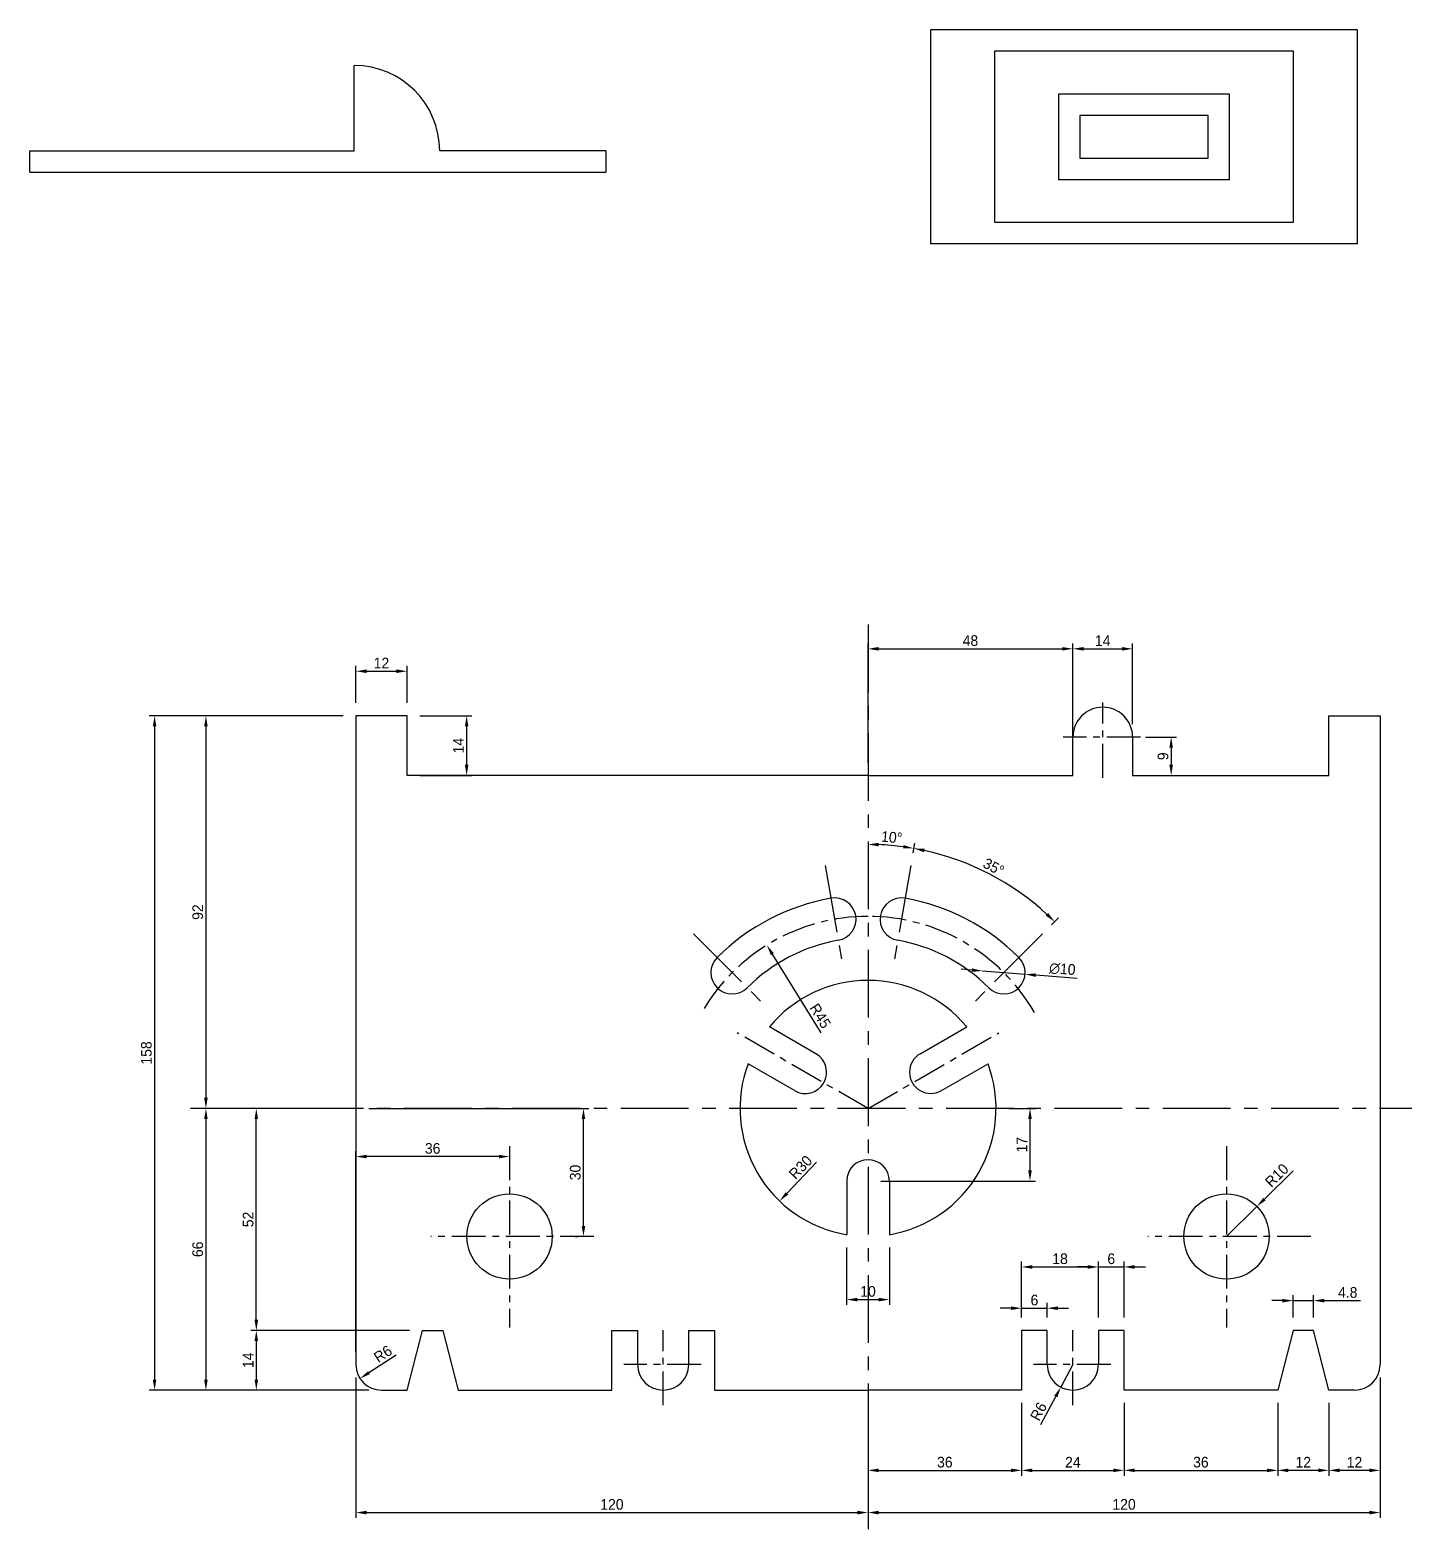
# Model space of a CAD drawing. Header units: millimetres. Extents: x 106 to 2619, y 244 to 1783.
# Drawn here: x 621.8 to 943.7, y 612.2 to 963.3 of the extents above; entities that cross this region are included whole.
import ezdxf

# ---------------------------------------------------------------- set-up
doc = ezdxf.new("R2010")
doc.units = ezdxf.units.MM
doc.header["$LTSCALE"] = 0.5
doc.linetypes.add('CENTER', pattern=[50.8, 31.75, -6.35, 6.35, -6.35])
doc.styles.get("Standard").update_dxf_attribs({"font": ''})
doc.styles.get('Standard').set_extended_font_data('Gulim')
doc.dimstyles.new('ISO-25', dxfattribs={"dimtxt": 2.5, "dimasz": 2.5, "dimexe": 1.25, "dimexo": 3, "dimtad": 1, "dimdsep": 46, "dimtxsty": 'Standard', "dimcen": 2.5, "dimclrd": 1, "dimclre": 1, "dimclrt": 5, "dimadec": 0, "dimazin": 0, "dimtfac": 1, "dimtmove": 0, "dimatfit": 3, "dimfxl": 1, "dimtfillclr": 1, "dimarcsym": 0})

# ---------------------------------------------------------------- blocks, each defined once
blk = doc.blocks.new('*D57')
at = {"color": 1, "lineweight": -2, "transparency": 16777216}
for p, q in [((698.13, 805.69), (698.13, 814.37)), ((700.63, 813.12), (707.63, 813.12)), ((710.13, 805.69), (710.13, 814.37))]:
    blk.add_line(p, q, dxfattribs=at)
at = {"color": 1, "transparency": 16777216}
for points in [[(700.63, 813.54), (700.63, 812.7), (698.13, 813.12)], [(707.63, 813.54), (707.63, 812.7), (710.13, 813.12)]]:
    blk.add_solid(points, dxfattribs=at)
at = {"layer": 'Defpoints', "color": 0, "transparency": 16777216}
for p in [(710.13, 813.12), (698.13, 802.69), (710.13, 802.69)]:
    blk.add_point(p, dxfattribs=at)
at = {"color": 5, "transparency": 16777216, "insert": (704.13, 815.03), "char_height": 2.5, "attachment_point": 5}
blk.add_mtext('12', dxfattribs=at)
blk = doc.blocks.new('*D58')
at = {"color": 1, "lineweight": -2, "transparency": 16777216}
for p, q in [((713.13, 802.69), (725.33, 802.69)), ((724.08, 800.19), (724.08, 791.19)), ((713.13, 788.69), (725.33, 788.69))]:
    blk.add_line(p, q, dxfattribs=at)
at = {"color": 1, "transparency": 16777216}
for points in [[(723.67, 800.19), (724.5, 800.19), (724.08, 802.69)], [(723.67, 791.19), (724.5, 791.19), (724.08, 788.69)]]:
    blk.add_solid(points, dxfattribs=at)
at = {"layer": 'Defpoints', "color": 0, "transparency": 16777216}
for p in [(710.13, 802.69), (710.13, 788.69), (724.08, 788.69)]:
    blk.add_point(p, dxfattribs=at)
at = {"color": 5, "transparency": 16777216, "insert": (722.17, 795.69), "char_height": 2.5, "attachment_point": 5, "rotation": 90}
blk.add_mtext('14', dxfattribs=at)
blk = doc.blocks.new('*D59')
at = {"color": 1, "lineweight": -2, "transparency": 16777216}
for p, q in [((818.13, 791.69), (818.13, 819.62)), ((820.63, 818.37), (863.63, 818.37)), ((866.13, 791.69), (866.13, 819.62))]:
    blk.add_line(p, q, dxfattribs=at)
at = {"color": 1, "transparency": 16777216}
for points in [[(820.63, 818.79), (820.63, 817.95), (818.13, 818.37)], [(863.63, 818.79), (863.63, 817.95), (866.13, 818.37)]]:
    blk.add_solid(points, dxfattribs=at)
at = {"layer": 'Defpoints', "color": 0, "transparency": 16777216}
for p in [(866.13, 818.37), (818.13, 788.69), (866.13, 788.69)]:
    blk.add_point(p, dxfattribs=at)
at = {"color": 5, "transparency": 16777216, "insert": (842.13, 820.28), "char_height": 2.5, "attachment_point": 5}
blk.add_mtext('48', dxfattribs=at)
blk = doc.blocks.new('*D60')
at = {"color": 1, "lineweight": -2, "transparency": 16777216}
for p, q in [((866.13, 800.69), (866.13, 819.62)), ((868.63, 818.37), (877.63, 818.37)), ((880.13, 800.69), (880.13, 819.62))]:
    blk.add_line(p, q, dxfattribs=at)
at = {"color": 1, "transparency": 16777216}
for points in [[(868.63, 818.79), (868.63, 817.95), (866.13, 818.37)], [(877.63, 818.79), (877.63, 817.95), (880.13, 818.37)]]:
    blk.add_solid(points, dxfattribs=at)
at = {"layer": 'Defpoints', "color": 0, "transparency": 16777216}
for p in [(880.13, 818.37), (866.13, 797.69), (880.13, 797.69)]:
    blk.add_point(p, dxfattribs=at)
at = {"color": 5, "transparency": 16777216, "insert": (873.13, 820.28), "char_height": 2.5, "attachment_point": 5}
blk.add_mtext('14', dxfattribs=at)
blk = doc.blocks.new('*D61')
at = {"color": 1, "lineweight": -2, "transparency": 16777216}
for p, q in [((883.13, 797.69), (890.42, 797.69)), ((889.17, 795.19), (889.17, 791.19)), ((883.13, 788.69), (890.42, 788.69))]:
    blk.add_line(p, q, dxfattribs=at)
at = {"color": 1, "transparency": 16777216}
for points in [[(888.75, 795.19), (889.58, 795.19), (889.17, 797.69)], [(888.75, 791.19), (889.58, 791.19), (889.17, 788.69)]]:
    blk.add_solid(points, dxfattribs=at)
at = {"layer": 'Defpoints', "color": 0, "transparency": 16777216}
for p in [(880.13, 797.69), (880.13, 788.69), (889.17, 788.69)]:
    blk.add_point(p, dxfattribs=at)
at = {"color": 5, "transparency": 16777216, "insert": (887.26, 793.19), "char_height": 2.5, "attachment_point": 5, "rotation": 90}
blk.add_mtext('9', dxfattribs=at)
blk = doc.blocks.new('*D62')
at = {"color": 1, "lineweight": -2, "transparency": 16777216}
for p, q in [((695.13, 802.69), (661.74, 802.69)), ((662.99, 800.19), (662.99, 713.19)), ((695.13, 710.69), (661.74, 710.69))]:
    blk.add_line(p, q, dxfattribs=at)
at = {"color": 1, "transparency": 16777216}
for points in [[(662.57, 800.19), (663.41, 800.19), (662.99, 802.69)], [(662.57, 713.19), (663.41, 713.19), (662.99, 710.69)]]:
    blk.add_solid(points, dxfattribs=at)
at = {"layer": 'Defpoints', "color": 0, "transparency": 16777216}
for p in [(698.13, 802.69), (662.99, 710.69), (698.13, 710.69)]:
    blk.add_point(p, dxfattribs=at)
at = {"color": 5, "transparency": 16777216, "insert": (661.08, 756.69), "char_height": 2.5, "attachment_point": 5, "rotation": 90}
blk.add_mtext('92', dxfattribs=at)
blk = doc.blocks.new('*D63')
at = {"color": 1, "lineweight": -2, "transparency": 16777216}
for p, q in [((695.13, 710.69), (661.74, 710.69)), ((662.99, 708.19), (662.99, 647.19)), ((701.13, 644.69), (661.74, 644.69))]:
    blk.add_line(p, q, dxfattribs=at)
at = {"color": 1, "transparency": 16777216}
for points in [[(662.57, 708.19), (663.41, 708.19), (662.99, 710.69)], [(662.57, 647.19), (663.41, 647.19), (662.99, 644.69)]]:
    blk.add_solid(points, dxfattribs=at)
at = {"layer": 'Defpoints', "color": 0, "transparency": 16777216}
for p in [(698.13, 710.69), (662.99, 644.69), (704.13, 644.69)]:
    blk.add_point(p, dxfattribs=at)
at = {"color": 5, "transparency": 16777216, "insert": (661.08, 677.69), "char_height": 2.5, "attachment_point": 5, "rotation": 90}
blk.add_mtext('66', dxfattribs=at)
blk = doc.blocks.new('*D64')
at = {"color": 1, "lineweight": -2, "transparency": 16777216}
for p, q in [((695.13, 710.69), (673.55, 710.69)), ((674.8, 661.19), (674.8, 708.19)), ((710.73, 658.69), (673.55, 658.69))]:
    blk.add_line(p, q, dxfattribs=at)
at = {"color": 1, "transparency": 16777216}
for points in [[(674.38, 708.19), (675.21, 708.19), (674.8, 710.69)], [(674.38, 661.19), (675.21, 661.19), (674.8, 658.69)]]:
    blk.add_solid(points, dxfattribs=at)
at = {"layer": 'Defpoints', "color": 0, "transparency": 16777216}
for p in [(674.8, 710.69), (698.13, 710.69), (713.73, 658.69)]:
    blk.add_point(p, dxfattribs=at)
at = {"color": 5, "transparency": 16777216, "insert": (672.89, 684.69), "char_height": 2.5, "attachment_point": 5, "rotation": 90}
blk.add_mtext('52', dxfattribs=at)
blk = doc.blocks.new('*D65')
at = {"color": 1, "lineweight": -2, "transparency": 16777216}
for p, q in [((710.73, 658.69), (673.55, 658.69)), ((674.8, 656.19), (674.8, 647.19)), ((701.13, 644.69), (673.55, 644.69))]:
    blk.add_line(p, q, dxfattribs=at)
at = {"color": 1, "transparency": 16777216}
for points in [[(674.38, 656.19), (675.21, 656.19), (674.8, 658.69)], [(674.38, 647.19), (675.21, 647.19), (674.8, 644.69)]]:
    blk.add_solid(points, dxfattribs=at)
at = {"layer": 'Defpoints', "color": 0, "transparency": 16777216}
for p in [(713.73, 658.69), (674.8, 644.69), (704.13, 644.69)]:
    blk.add_point(p, dxfattribs=at)
at = {"color": 5, "transparency": 16777216, "insert": (672.89, 651.69), "char_height": 2.5, "attachment_point": 5, "rotation": 90}
blk.add_mtext('14', dxfattribs=at)
blk = doc.blocks.new('*D66')
at = {"color": 1, "lineweight": -2, "transparency": 16777216}
for p, q in [((695.13, 802.69), (649.71, 802.69)), ((650.96, 800.19), (650.96, 647.19)), ((701.13, 644.69), (649.71, 644.69))]:
    blk.add_line(p, q, dxfattribs=at)
at = {"color": 1, "transparency": 16777216}
for points in [[(650.55, 800.19), (651.38, 800.19), (650.96, 802.69)], [(650.55, 647.19), (651.38, 647.19), (650.96, 644.69)]]:
    blk.add_solid(points, dxfattribs=at)
at = {"layer": 'Defpoints', "color": 0, "transparency": 16777216}
for p in [(698.13, 802.69), (650.96, 644.69), (704.13, 644.69)]:
    blk.add_point(p, dxfattribs=at)
at = {"color": 5, "transparency": 16777216, "insert": (649.05, 723.69), "char_height": 2.5, "attachment_point": 5, "rotation": 90}
blk.add_mtext('158', dxfattribs=at)
blk = doc.blocks.new('*D67')
at = {"lineweight": -2, "transparency": 16777216}
for p, q in [((698.13, 653.69), (698.13, 700.67)), ((734.13, 698.82), (734.13, 698.17))]:
    blk.add_line(p, q, dxfattribs=at)
at = {"color": 1, "lineweight": -2, "transparency": 16777216}
blk.add_line((731.63, 699.42), (700.63, 699.42), dxfattribs=at)
at = {"color": 1, "transparency": 16777216}
for points in [[(700.63, 699.83), (700.63, 699), (698.13, 699.42)], [(731.63, 699.83), (731.63, 699), (734.13, 699.42)]]:
    blk.add_solid(points, dxfattribs=at)
at = {"layer": 'Defpoints', "color": 0, "transparency": 16777216}
for p in [(698.13, 699.42), (734.13, 701.82), (698.13, 650.69)]:
    blk.add_point(p, dxfattribs=at)
at = {"color": 5, "transparency": 16777216, "insert": (716.13, 701.32), "char_height": 2.5, "attachment_point": 5}
blk.add_mtext('36', dxfattribs=at)
blk = doc.blocks.new('*D68')
at = {"color": 1, "lineweight": -2, "transparency": 16777216}
for p, q in [((701.13, 710.69), (752.71, 710.69)), ((751.46, 683.19), (751.46, 708.19)), ((749.44, 680.69), (750.21, 680.69))]:
    blk.add_line(p, q, dxfattribs=at)
at = {"color": 1, "transparency": 16777216}
for points in [[(751.04, 708.19), (751.87, 708.19), (751.46, 710.69)], [(751.04, 683.19), (751.87, 683.19), (751.46, 680.69)]]:
    blk.add_solid(points, dxfattribs=at)
at = {"layer": 'Defpoints', "color": 0, "transparency": 16777216}
for p in [(698.13, 710.69), (751.46, 710.69), (752.44, 680.69)]:
    blk.add_point(p, dxfattribs=at)
at = {"color": 5, "transparency": 16777216, "insert": (749.55, 695.69), "char_height": 2.5, "attachment_point": 5, "rotation": 90}
blk.add_mtext('30', dxfattribs=at)
blk = doc.blocks.new('*D69')
at = {"color": 1, "lineweight": -2, "transparency": 16777216}
for p, q in [((851.13, 710.69), (857.34, 710.69)), ((856.09, 696.19), (856.09, 708.19)), ((821.13, 693.69), (857.34, 693.69))]:
    blk.add_line(p, q, dxfattribs=at)
at = {"color": 1, "transparency": 16777216}
for points in [[(855.67, 708.19), (856.51, 708.19), (856.09, 710.69)], [(855.67, 696.19), (856.51, 696.19), (856.09, 693.69)]]:
    blk.add_solid(points, dxfattribs=at)
at = {"layer": 'Defpoints', "color": 0, "transparency": 16777216}
for p in [(848.13, 710.69), (856.09, 710.69), (818.13, 693.69)]:
    blk.add_point(p, dxfattribs=at)
at = {"color": 5, "transparency": 16777216, "insert": (854.18, 702.19), "char_height": 2.5, "attachment_point": 5, "rotation": 90}
blk.add_mtext('17', dxfattribs=at)
blk = doc.blocks.new('*D70')
at = {"color": 1, "lineweight": -2, "transparency": 16777216}
for p, q in [((915.23, 665.67), (912.73, 665.67)), ((917.73, 661.69), (917.73, 666.92)), ((917.73, 665.67), (922.53, 665.67)), ((922.53, 661.69), (922.53, 666.92)), ((925.03, 665.67), (933.54, 665.67))]:
    blk.add_line(p, q, dxfattribs=at)
at = {"color": 1, "transparency": 16777216}
for points in [[(915.23, 666.08), (915.23, 665.25), (917.73, 665.67)], [(925.03, 666.08), (925.03, 665.25), (922.53, 665.67)]]:
    blk.add_solid(points, dxfattribs=at)
at = {"layer": 'Defpoints', "color": 0, "transparency": 16777216}
for p in [(922.53, 665.67), (917.73, 658.69), (922.53, 658.69)]:
    blk.add_point(p, dxfattribs=at)
at = {"color": 5, "transparency": 16777216, "insert": (930.54, 667.57), "char_height": 2.5, "attachment_point": 5}
blk.add_mtext('4.8', dxfattribs=at)
blk = doc.blocks.new('*D71')
at = {"color": 1, "lineweight": -2, "transparency": 16777216}
for p, q in [((938.13, 647.69), (938.13, 624.66)), ((926.13, 641.69), (926.13, 624.66)), ((935.63, 625.91), (928.63, 625.91))]:
    blk.add_line(p, q, dxfattribs=at)
at = {"color": 1, "transparency": 16777216}
for points in [[(928.63, 626.33), (928.63, 625.49), (926.13, 625.91)], [(935.63, 626.33), (935.63, 625.49), (938.13, 625.91)]]:
    blk.add_solid(points, dxfattribs=at)
at = {"layer": 'Defpoints', "color": 0, "transparency": 16777216}
for p in [(938.13, 650.69), (926.13, 644.69), (926.13, 625.91)]:
    blk.add_point(p, dxfattribs=at)
at = {"color": 5, "transparency": 16777216, "insert": (932.13, 627.82), "char_height": 2.5, "attachment_point": 5}
blk.add_mtext('12', dxfattribs=at)
blk = doc.blocks.new('*D72')
at = {"color": 1, "lineweight": -2, "transparency": 16777216}
for p, q in [((914.13, 641.69), (914.13, 624.66)), ((926.13, 641.69), (926.13, 624.66)), ((923.63, 625.91), (916.63, 625.91))]:
    blk.add_line(p, q, dxfattribs=at)
at = {"color": 1, "transparency": 16777216}
for points in [[(916.63, 626.33), (916.63, 625.49), (914.13, 625.91)], [(923.63, 626.33), (923.63, 625.49), (926.13, 625.91)]]:
    blk.add_solid(points, dxfattribs=at)
at = {"layer": 'Defpoints', "color": 0, "transparency": 16777216}
for p in [(914.13, 644.69), (926.13, 644.69), (914.13, 625.91)]:
    blk.add_point(p, dxfattribs=at)
at = {"color": 5, "transparency": 16777216, "insert": (920.13, 627.82), "char_height": 2.5, "attachment_point": 5}
blk.add_mtext('12', dxfattribs=at)
blk = doc.blocks.new('*D73')
at = {"color": 1, "lineweight": -2, "transparency": 16777216}
for p, q in [((878.13, 641.69), (878.13, 624.66)), ((914.13, 641.69), (914.13, 624.66)), ((880.63, 625.91), (911.63, 625.91))]:
    blk.add_line(p, q, dxfattribs=at)
at = {"color": 1, "transparency": 16777216}
for points in [[(880.63, 626.33), (880.63, 625.49), (878.13, 625.91)], [(911.63, 626.33), (911.63, 625.49), (914.13, 625.91)]]:
    blk.add_solid(points, dxfattribs=at)
at = {"layer": 'Defpoints', "color": 0, "transparency": 16777216}
for p in [(878.13, 644.69), (914.13, 644.69), (914.13, 625.91)]:
    blk.add_point(p, dxfattribs=at)
at = {"color": 5, "transparency": 16777216, "insert": (896.13, 627.82), "char_height": 2.5, "attachment_point": 5}
blk.add_mtext('36', dxfattribs=at)
blk = doc.blocks.new('*D74')
at = {"color": 1, "lineweight": -2, "transparency": 16777216}
for p, q in [((854.13, 641.69), (854.13, 624.66)), ((878.13, 641.69), (878.13, 624.66)), ((856.63, 625.91), (875.63, 625.91))]:
    blk.add_line(p, q, dxfattribs=at)
at = {"color": 1, "transparency": 16777216}
for points in [[(856.63, 626.33), (856.63, 625.49), (854.13, 625.91)], [(875.63, 626.33), (875.63, 625.49), (878.13, 625.91)]]:
    blk.add_solid(points, dxfattribs=at)
at = {"layer": 'Defpoints', "color": 0, "transparency": 16777216}
for p in [(854.13, 644.69), (878.13, 644.69), (878.13, 625.91)]:
    blk.add_point(p, dxfattribs=at)
at = {"color": 5, "transparency": 16777216, "insert": (866.13, 627.82), "char_height": 2.5, "attachment_point": 5}
blk.add_mtext('24', dxfattribs=at)
blk = doc.blocks.new('*D75')
at = {"color": 1, "lineweight": -2, "transparency": 16777216}
for p, q in [((818.13, 641.69), (818.13, 624.66)), ((854.13, 641.69), (854.13, 624.66)), ((820.63, 625.91), (851.63, 625.91))]:
    blk.add_line(p, q, dxfattribs=at)
at = {"color": 1, "transparency": 16777216}
for points in [[(820.63, 626.33), (820.63, 625.49), (818.13, 625.91)], [(851.63, 626.33), (851.63, 625.49), (854.13, 625.91)]]:
    blk.add_solid(points, dxfattribs=at)
at = {"layer": 'Defpoints', "color": 0, "transparency": 16777216}
for p in [(818.13, 644.69), (854.13, 644.69), (854.13, 625.91)]:
    blk.add_point(p, dxfattribs=at)
at = {"color": 5, "transparency": 16777216, "insert": (836.13, 627.82), "char_height": 2.5, "attachment_point": 5}
blk.add_mtext('36', dxfattribs=at)
blk = doc.blocks.new('*D76')
at = {"color": 1, "lineweight": -2, "transparency": 16777216}
for p, q in [((851.63, 663.9), (849.13, 663.9)), ((854.13, 661.69), (854.13, 665.15)), ((854.13, 663.9), (860.13, 663.9)), ((860.13, 661.69), (860.13, 665.15)), ((862.63, 663.9), (865.13, 663.9))]:
    blk.add_line(p, q, dxfattribs=at)
at = {"color": 1, "transparency": 16777216}
for points in [[(851.63, 664.31), (851.63, 663.48), (854.13, 663.9)], [(862.63, 664.31), (862.63, 663.48), (860.13, 663.9)]]:
    blk.add_solid(points, dxfattribs=at)
at = {"layer": 'Defpoints', "color": 0, "transparency": 16777216}
for p in [(860.13, 663.9), (854.13, 658.69), (860.13, 658.69)]:
    blk.add_point(p, dxfattribs=at)
at = {"color": 5, "transparency": 16777216, "insert": (857.13, 665.8), "char_height": 2.5, "attachment_point": 5}
blk.add_mtext('6', dxfattribs=at)
blk = doc.blocks.new('*D77')
at = {"color": 1, "lineweight": -2, "transparency": 16777216}
for p, q in [((872.13, 661.69), (872.13, 674.81)), ((878.13, 661.69), (878.13, 674.81)), ((869.63, 673.56), (867.13, 673.56)), ((872.13, 673.56), (878.13, 673.56)), ((880.63, 673.56), (883.13, 673.56))]:
    blk.add_line(p, q, dxfattribs=at)
at = {"color": 1, "transparency": 16777216}
for points in [[(869.63, 673.98), (869.63, 673.14), (872.13, 673.56)], [(880.63, 673.98), (880.63, 673.14), (878.13, 673.56)]]:
    blk.add_solid(points, dxfattribs=at)
at = {"layer": 'Defpoints', "color": 0, "transparency": 16777216}
for p in [(878.13, 673.56), (872.13, 658.69), (878.13, 658.69)]:
    blk.add_point(p, dxfattribs=at)
at = {"color": 5, "transparency": 16777216, "insert": (875.13, 675.47), "char_height": 2.5, "attachment_point": 5}
blk.add_mtext('6', dxfattribs=at)
blk = doc.blocks.new('*D78')
at = {"color": 1, "lineweight": -2, "transparency": 16777216}
for p, q in [((854.13, 661.69), (854.13, 674.81)), ((872.13, 661.69), (872.13, 674.81)), ((856.63, 673.56), (869.63, 673.56))]:
    blk.add_line(p, q, dxfattribs=at)
at = {"color": 1, "transparency": 16777216}
for points in [[(856.63, 673.98), (856.63, 673.14), (854.13, 673.56)], [(869.63, 673.98), (869.63, 673.14), (872.13, 673.56)]]:
    blk.add_solid(points, dxfattribs=at)
at = {"layer": 'Defpoints', "color": 0, "transparency": 16777216}
for p in [(872.13, 673.56), (854.13, 658.69), (872.13, 658.69)]:
    blk.add_point(p, dxfattribs=at)
at = {"color": 5, "transparency": 16777216, "insert": (863.13, 675.47), "char_height": 2.5, "attachment_point": 5}
blk.add_mtext('18', dxfattribs=at)
blk = doc.blocks.new('*D79')
at = {"color": 1, "lineweight": -2, "transparency": 16777216}
for p, q in [((938.13, 647.69), (938.13, 614.77)), ((818.13, 641.69), (818.13, 614.77)), ((820.63, 616.02), (935.63, 616.02))]:
    blk.add_line(p, q, dxfattribs=at)
at = {"color": 1, "transparency": 16777216}
for points in [[(820.63, 616.44), (820.63, 615.6), (818.13, 616.02)], [(935.63, 616.44), (935.63, 615.6), (938.13, 616.02)]]:
    blk.add_solid(points, dxfattribs=at)
at = {"layer": 'Defpoints', "color": 0, "transparency": 16777216}
for p in [(938.13, 650.69), (818.13, 644.69), (938.13, 616.02)]:
    blk.add_point(p, dxfattribs=at)
at = {"color": 5, "transparency": 16777216, "insert": (878.13, 617.93), "char_height": 2.5, "attachment_point": 5}
blk.add_mtext('120', dxfattribs=at)
blk = doc.blocks.new('*D80')
at = {"color": 1, "lineweight": -2, "transparency": 16777216}
for p, q in [((698.13, 647.69), (698.13, 614.77)), ((818.13, 641.69), (818.13, 614.77)), ((700.63, 616.02), (815.63, 616.02))]:
    blk.add_line(p, q, dxfattribs=at)
at = {"color": 1, "transparency": 16777216}
for points in [[(700.63, 616.44), (700.63, 615.6), (698.13, 616.02)], [(815.63, 616.44), (815.63, 615.6), (818.13, 616.02)]]:
    blk.add_solid(points, dxfattribs=at)
at = {"layer": 'Defpoints', "color": 0, "transparency": 16777216}
for p in [(698.13, 650.69), (818.13, 644.69), (818.13, 616.02)]:
    blk.add_point(p, dxfattribs=at)
at = {"color": 5, "transparency": 16777216, "insert": (758.13, 617.93), "char_height": 2.5, "attachment_point": 5}
blk.add_mtext('120', dxfattribs=at)
blk = doc.blocks.new('*D81')
at = {"color": 1, "lineweight": -2, "transparency": 16777216}
blk.add_line((707.59, 652.93), (701.2, 648.79), dxfattribs=at)
at = {"color": 1, "transparency": 16777216}
blk.add_solid([(700.97, 649.14), (701.42, 648.44), (699.1, 647.43)], dxfattribs=at)
at = {"layer": 'Defpoints', "color": 0, "transparency": 16777216}
for p in [(704.13, 650.69), (699.1, 647.43)]:
    blk.add_point(p, dxfattribs=at)
at = {"color": 5, "transparency": 16777216, "insert": (704.47, 653.19), "char_height": 2.5, "attachment_point": 5, "rotation": 32.9708}
blk.add_mtext('R6', dxfattribs=at)
blk = doc.blocks.new('*D82')
at = {"color": 1, "lineweight": -2, "transparency": 16777216}
blk.add_line((806.1, 698.09), (799.14, 690.8), dxfattribs=at)
at = {"color": 1, "transparency": 16777216}
blk.add_solid([(798.84, 691.09), (799.44, 690.52), (797.42, 689)], dxfattribs=at)
at = {"layer": 'Defpoints', "color": 0, "transparency": 16777216}
for p in [(818.13, 710.69), (797.42, 689)]:
    blk.add_point(p, dxfattribs=at)
at = {"color": 5, "transparency": 16777216, "insert": (802.33, 696.91), "char_height": 2.5, "attachment_point": 5, "rotation": 46.3226}
blk.add_mtext('R30', dxfattribs=at)
blk = doc.blocks.new('*D83')
at = {"color": 1, "lineweight": -2, "transparency": 16777216}
blk.add_line((807.14, 728.42), (795.73, 746.81), dxfattribs=at)
at = {"color": 1, "transparency": 16777216}
blk.add_solid([(796.09, 747.03), (795.38, 746.59), (794.42, 748.94)], dxfattribs=at)
at = {"layer": 'Defpoints', "color": 0, "transparency": 16777216}
for p in [(794.42, 748.94), (818.13, 710.69)]:
    blk.add_point(p, dxfattribs=at)
at = {"color": 5, "transparency": 16777216, "insert": (806.94, 732.36), "char_height": 2.5, "attachment_point": 5, "rotation": 301.8062}
blk.add_mtext('R45', dxfattribs=at)
blk = doc.blocks.new('*D84')
at = {"color": 1, "lineweight": -2, "transparency": 16777216}
for p, q in [((917.72, 696.08), (911.03, 689.47)), ((902.13, 680.69), (909.25, 687.72))]:
    blk.add_line(p, q, dxfattribs=at)
at = {"color": 1, "transparency": 16777216}
blk.add_solid([(910.74, 689.77), (911.32, 689.18), (909.25, 687.72)], dxfattribs=at)
at = {"layer": 'Defpoints', "color": 0, "transparency": 16777216}
for p in [(909.25, 687.72), (902.13, 680.69)]:
    blk.add_point(p, dxfattribs=at)
at = {"color": 5, "transparency": 16777216, "insert": (913.92, 695.02), "char_height": 2.5, "attachment_point": 5, "rotation": 44.6247}
blk.add_mtext('R10', dxfattribs=at)
blk = doc.blocks.new('*D85')
at = {"color": 1, "lineweight": -2, "transparency": 16777216}
for p, q in [((866.13, 650.69), (863.31, 645.4)), ((858.61, 636.62), (862.13, 643.2))]:
    blk.add_line(p, q, dxfattribs=at)
at = {"color": 1, "transparency": 16777216}
blk.add_solid([(861.76, 643.39), (862.49, 643), (863.31, 645.4)], dxfattribs=at)
at = {"layer": 'Defpoints', "color": 0, "transparency": 16777216}
for p in [(866.13, 650.69), (863.31, 645.4)]:
    blk.add_point(p, dxfattribs=at)
at = {"color": 5, "transparency": 16777216, "insert": (858.1, 639.71), "char_height": 2.5, "attachment_point": 5, "rotation": 61.8777}
blk.add_mtext('R6', dxfattribs=at)
blk = doc.blocks.new('*D86')
at = {"color": 1, "lineweight": -2, "transparency": 16777216}
for p, q in [((842.48, 743.11), (839.98, 743.31)), ((844.97, 742.91), (854.94, 742.12)), ((867.12, 741.15), (857.43, 741.92))]:
    blk.add_line(p, q, dxfattribs=at)
at = {"color": 1, "transparency": 16777216}
for points in [[(842.51, 743.52), (842.44, 742.69), (844.97, 742.91)], [(857.46, 742.33), (857.4, 741.5), (854.94, 742.12)]]:
    blk.add_solid(points, dxfattribs=at)
at = {"layer": 'Defpoints', "color": 0, "transparency": 16777216}
for p in [(844.97, 742.91), (854.94, 742.12)]:
    blk.add_point(p, dxfattribs=at)
at = {"color": 5, "transparency": 16777216, "insert": (863.67, 743.34), "char_height": 2.5, "attachment_point": 5, "rotation": 355.4502}
blk.add_mtext('∅10', dxfattribs=at)
blk = doc.blocks.new('*D87')
at = {"color": 1, "lineweight": -2, "transparency": 16777216}
for p, q in [((813.13, 678.11), (813.13, 664.66)), ((823.13, 678.11), (823.13, 664.66)), ((815.63, 665.91), (820.63, 665.91))]:
    blk.add_line(p, q, dxfattribs=at)
at = {"color": 1, "transparency": 16777216}
for points in [[(815.63, 666.32), (815.63, 665.49), (813.13, 665.91)], [(820.63, 666.32), (820.63, 665.49), (823.13, 665.91)]]:
    blk.add_solid(points, dxfattribs=at)
at = {"layer": 'Defpoints', "color": 0, "transparency": 16777216}
for p in [(813.13, 681.11), (823.13, 681.11), (823.13, 665.91)]:
    blk.add_point(p, dxfattribs=at)
at = {"color": 5, "transparency": 16777216, "insert": (818.13, 667.82), "char_height": 2.5, "attachment_point": 5}
blk.add_mtext('10', dxfattribs=at)
blk = doc.blocks.new('*D88')
at = {"color": 1, "lineweight": -2, "transparency": 16777216}
blk.add_line((828.69, 770.57), (829.09, 772.85), dxfattribs=at)
blk.add_arc((818.13, 710.69), 61.86, 82.3156, 87.6844, dxfattribs=at)
at = {"color": 1, "transparency": 16777216}
for points in [[(820.62, 772.09), (820.64, 772.92), (818.13, 772.55)], [(826.47, 772.41), (826.34, 771.59), (828.88, 771.61)]]:
    blk.add_solid(points, dxfattribs=at)
at = {"layer": 'Defpoints', "color": 0, "transparency": 16777216}
for p in [(818.13, 824.04), (825.32, 772.14), (828.17, 767.61), (824.28, 745.57), (818.13, 612.17)]:
    blk.add_point(p, dxfattribs=at)
at = {"color": 5, "transparency": 16777216, "insert": (823.69, 774.22), "char_height": 2.5, "attachment_point": 5, "rotation": 355}
blk.add_mtext('10°', dxfattribs=at)
blk = doc.blocks.new('*D89')
at = {"color": 1, "lineweight": -2, "transparency": 16777216}
for p, q in [((828.69, 770.57), (829.09, 772.85)), ((861.13, 753.68), (862.76, 755.32))]:
    blk.add_line(p, q, dxfattribs=at)
blk.add_arc((818.13, 710.69), 61.86, 47.3156, 77.6844, dxfattribs=at)
at = {"color": 1, "transparency": 16777216}
for points in [[(831.25, 770.72), (831.41, 771.54), (828.88, 771.61)], [(860.36, 756.47), (859.78, 755.87), (861.88, 754.44)]]:
    blk.add_solid(points, dxfattribs=at)
at = {"layer": 'Defpoints', "color": 0, "transparency": 16777216}
for p in [(828.17, 767.61), (852.13, 762.38), (859, 751.56), (824.28, 745.57), (843.17, 735.73)]:
    blk.add_point(p, dxfattribs=at)
at = {"color": 5, "transparency": 16777216, "insert": (847.58, 767.26), "char_height": 2.5, "attachment_point": 5, "rotation": 332.5}
blk.add_mtext('35°', dxfattribs=at)

msp = doc.modelspace()

# ---------------------------------------------------------------- linework, layer by layer
for p, q in [((697.763, 935.01), (697.763, 955.01)), ((621.763, 930.01), (621.763, 935.01)), ((621.763, 935.01), (697.763, 935.01)), ((756.763, 935.01), (717.763, 935.01)), ((756.763, 930.01), (756.763, 935.01)), ((621.763, 930.01), (632.763, 930.01)), ((632.763, 930.01), (652.763, 930.01)), ((652.763, 930.01), (756.763, 930.01)), ((710.1334, 802.6928), (698.1334, 802.6928)), ((698.1334, 802.6928), (698.1334, 650.6928)), ((710.1334, 788.6928), (710.1334, 802.6928)), ((926.1334, 788.6928), (926.1334, 802.6928)), ((926.1334, 802.6928), (938.1334, 802.6928)), ((938.1334, 802.6928), (938.1334, 650.6928)), ((866.1334, 788.6928), (866.1334, 797.6928)), ((880.1334, 797.6928), (880.1334, 788.6928)), ((756.1334, 788.6928), (710.1334, 788.6928)), ((818.1334, 788.6928), (756.1334, 788.6928)), ((818.1334, 788.6928), (866.1334, 788.6928)), ((880.1334, 788.6928), (926.1334, 788.6928)), ((805.911, 723.5229), (795.016, 729.8131)), ((830.3558, 723.5229), (841.2508, 729.8131)), ((800.911, 714.8627), (790.016, 721.1529)), ((835.3558, 714.8627), (846.2508, 721.1529)), ((813.1334, 693.6928), (813.1334, 681.1124)), ((823.1334, 693.6928), (823.1334, 681.1124)), ((710.1334, 644.6928), (713.7334, 658.6928)), ((713.7334, 658.6928), (716.1334, 658.6928)), ((716.1334, 658.6928), (718.5334, 658.6928)), ((718.5334, 658.6928), (722.1334, 644.6928)), ((758.1334, 644.6928), (758.1334, 658.6928)), ((758.1334, 658.6928), (764.1334, 658.6928)), ((764.1334, 658.6928), (764.1334, 650.6928)), ((776.1334, 650.6928), (776.1334, 658.6928)), ((776.1334, 658.6928), (782.1334, 658.6928)), ((782.1334, 658.6928), (782.1334, 644.6928)), ((860.1334, 658.6928), (854.1334, 658.6928)), ((854.1334, 658.6928), (854.1334, 644.6928)), ((860.1334, 650.6928), (860.1334, 658.6928)), ((878.1334, 658.6928), (872.1334, 658.6928)), ((872.1334, 658.6928), (872.1334, 650.6928)), ((878.1334, 644.6928), (878.1334, 658.6928)), ((917.7334, 658.6928), (914.1334, 644.6928)), ((920.1334, 658.6928), (917.7334, 658.6928)), ((922.5334, 658.6928), (920.1334, 658.6928)), ((926.1334, 644.6928), (922.5334, 658.6928)), ((704.1334, 644.6928), (710.1334, 644.6928)), ((722.1334, 644.6928), (758.1334, 644.6928)), ((782.1334, 644.6928), (818.1334, 644.6928)), ((854.1334, 644.6928), (818.1334, 644.6928)), ((914.1334, 644.6928), (878.1334, 644.6928)), ((932.1334, 644.6928), (926.1334, 644.6928))]:
    msp.add_line(p, q)
at = {"color": 1, "linetype": 'CENTER'}
for p, q in [((818.1334, 824.0363), (818.1334, 612.1674)), ((808.0966, 767.6146), (811.9843, 745.5662)), ((828.1703, 767.6146), (824.2825, 745.5662)), ((777.2627, 751.5635), (793.0937, 735.7325)), ((859.0041, 751.5635), (843.1731, 735.7325)), ((979.2858, 710.6928), (659.3779, 710.6928))]:
    msp.add_line(p, q, dxfattribs=at)
at = {"color": 1, "linetype": 'CENTER', "ltscale": 0.5}
for p, q in [((873.1334, 788.1479), (873.1334, 805.7574)), ((882.0058, 797.6928), (863.884, 797.6928)), ((818.1334, 710.6928), (787.4662, 728.3985)), ((818.1334, 710.6928), (848.8006, 728.3985)), ((734.1334, 701.8186), (734.1334, 659.4049)), ((902.1334, 701.8186), (902.1334, 659.4049)), ((753.9242, 680.6928), (715.6837, 680.6928)), ((921.9242, 680.6928), (883.6837, 680.6928)), ((770.1334, 641.1479), (770.1334, 658.7574)), ((866.1334, 641.1479), (866.1334, 658.7574)), ((779.0058, 650.6928), (760.884, 650.6928)), ((875.0058, 650.6928), (856.884, 650.6928))]:
    msp.add_line(p, q, dxfattribs=at)
for points in [[(832.7993, 913.3407), (932.7993, 913.3407), (932.7993, 963.3407), (832.7993, 963.3407)], [(847.7993, 918.3407), (917.7993, 918.3407), (917.7993, 958.3407), (847.7993, 958.3407)], [(862.7993, 928.3407), (902.7993, 928.3407), (902.7993, 948.3407), (862.7993, 948.3407)], [(867.7993, 933.3407), (897.7993, 933.3407), (897.7993, 943.3407), (867.7993, 943.3407)]]:
    msp.add_lwpolyline(points, close=True)
for centre in [(734.1334, 680.6928), (902.1334, 680.6928)]:
    msp.add_circle(centre, 10)
for centre, radius, start, end in [((697.763, 935.01), 20, 0, 90), ((873.1334, 797.6928), 7, 0, 180), ((818.1334, 710.6928), 50, 100, 135), ((810.3192, 755.0091), 5, 280, 100), ((825.9476, 755.0091), 5, 80, 260), ((818.1334, 710.6928), 50, 45, 80), ((818.1334, 710.6928), 40, 100, 135), ((818.1334, 710.6928), 40, 45, 80), ((786.3136, 742.5126), 5, 135, 315), ((849.9532, 742.5126), 5, 225, 45), ((818.1334, 710.6928), 30, 39.594068, 140.405932), ((803.411, 719.1928), 5, 240, 60), ((832.8558, 719.1928), 5, 120, 300), ((818.1334, 710.6928), 30, 159.594068, 260.405932), ((818.1334, 710.6928), 30, 279.594068, 20.405932), ((818.1334, 693.6928), 5, 0, 180), ((704.1334, 650.6928), 6, 180, 270), ((770.1334, 650.6928), 6, 180, 0), ((866.1334, 650.6928), 6, 180, 0), ((932.1334, 650.6928), 6, 270, 0)]:
    msp.add_arc(centre, radius, start, end)
for start, end in [(90, 150), (30, 90)]:
    msp.add_arc((818.1334, 710.6928), 45, start, end, dxfattribs=at)

# ---------------------------------------------------------------- dimensions: what is measured, and where the dimension line sits
for base, line2, picture, middle in [((825.3151, 772.1359), ((818.1334, 824.0363), (818.1334, 612.1674)), '*D88', (823.6914, 774.2215)), ((852.1268, 762.3772), ((859.0041, 751.5635), (843.1731, 735.7325)), '*D89', (847.5782, 767.2557))]:
    dim = msp.add_angular_dim_2l(base=base, line1=((828.1703, 767.6146), (824.2825, 745.5662)), line2=line2, dimstyle='ISO-25')
    dim.commit()
    dim.dimension.update_dxf_attribs({"geometry": picture, "text_midpoint": middle})
for base, p1, p2, picture, middle in [((866.1334, 818.3684), (818.1334, 788.6928), (866.1334, 788.6928), '*D59', (842.1334, 820.2767)), ((880.1334, 818.3684), (866.1334, 797.6928), (880.1334, 797.6928), '*D60', (873.1334, 820.2784)), ((710.1334, 813.1206), (698.1334, 802.6928), (710.1334, 802.6928), '*D57', (704.1334, 815.0306)), ((823.1334, 665.9066), (813.1334, 681.1124), (823.1334, 681.1124), '*D87', (818.1334, 667.8165)), ((872.1334, 673.5603), (854.1334, 658.6928), (872.1334, 658.6928), '*D78', (863.1334, 675.4703)), ((878.1334, 673.5603), (872.1334, 658.6928), (878.1334, 658.6928), '*D77', (875.1334, 675.4669)), ((860.1334, 663.8955), (854.1334, 658.6928), (860.1334, 658.6928), '*D76', (857.1334, 665.8021)), ((922.5334, 665.6667), (917.7334, 658.6928), (922.5334, 658.6928), '*D70', (930.5352, 667.5749)), ((818.1334, 616.0211), (698.1334, 650.6928), (818.1334, 644.6928), '*D80', (758.1334, 617.931)), ((938.1334, 616.0211), (818.1334, 644.6928), (938.1334, 650.6928), '*D79', (878.1334, 617.931)), ((926.1334, 625.9106), (938.1334, 650.6928), (926.1334, 644.6928), '*D71', (932.1334, 627.8206)), ((854.1334, 625.9106), (818.1334, 644.6928), (854.1334, 644.6928), '*D75', (836.1334, 627.8172)), ((878.1334, 625.9106), (854.1334, 644.6928), (878.1334, 644.6928), '*D74', (866.1334, 627.8189)), ((914.1334, 625.9106), (878.1334, 644.6928), (914.1334, 644.6928), '*D73', (896.1334, 627.8172)), ((914.1334, 625.9106), (926.1334, 644.6928), (914.1334, 644.6928), '*D72', (920.1334, 627.8206))]:
    dim = msp.add_linear_dim(base=base, p1=p1, p2=p2, dimstyle='ISO-25')
    dim.commit()
    dim.dimension.update_dxf_attribs({"geometry": picture, "text_midpoint": middle})
for base, p1, p2, picture, middle in [((650.9639, 644.6928), (698.1334, 802.6928), (704.1334, 644.6928), '*D66', (649.054, 723.6928)), ((662.9897, 710.6928), (698.1334, 802.6928), (698.1334, 710.6928), '*D62', (661.0831, 756.6928)), ((724.0846, 788.6928), (710.1334, 802.6928), (710.1334, 788.6928), '*D58', (722.1746, 795.6928)), ((889.1658, 788.6928), (880.1334, 797.6928), (880.1334, 788.6928), '*D61', (887.2592, 793.1928)), ((662.9897, 644.6928), (698.1334, 710.6928), (704.1334, 644.6928), '*D63', (661.0831, 677.6928)), ((674.7968, 710.6928), (713.7334, 658.6928), (698.1334, 710.6928), '*D64', (672.8902, 684.6928)), ((856.0906, 710.6928), (818.1334, 693.6928), (848.1334, 710.6928), '*D69', (854.1807, 702.1928)), ((674.7968, 644.6928), (713.7334, 658.6928), (704.1334, 644.6928), '*D65', (672.8869, 651.6928))]:
    dim = msp.add_linear_dim(base=base, p1=p1, p2=p2, angle=90, dimstyle='ISO-25')
    dim.commit()
    dim.dimension.update_dxf_attribs({"geometry": picture, "text_midpoint": middle})
for center, mpoint, picture, middle in [((818.1334, 710.6928), (794.4163, 748.9354), '*D83', (805.3204, 731.3531)), ((818.1334, 710.6928), (797.4155, 688.9956), '*D82', (803.7158, 695.5937)), ((704.1334, 650.6928), (699.0997, 647.4275), '*D81', (705.5091, 651.5852))]:
    dim = msp.add_radius_dim(center=center, mpoint=mpoint, dimstyle='ISO-25')
    dim.commit()
    dim.dimension.update_dxf_attribs({"geometry": picture, "text_midpoint": middle, "dimtype": 164})
dim = msp.add_diameter_dim_2p(p1=(844.969, 742.9092), p2=(854.9375, 742.116), dimstyle='ISO-25')
dim.commit()
dim.dimension.update_dxf_attribs({"geometry": '*D86', "text_midpoint": (863.6703, 743.337)})
dim = msp.add_linear_dim(base=(751.4555, 710.6928), p1=(752.4408, 680.6928), p2=(698.1334, 710.6928), angle=90, dimstyle='ISO-25')
dim.commit()
dim.dimension.update_dxf_attribs({"geometry": '*D68', "text_midpoint": (751.4555, 695.6928), "dimtype": 160})
dim = msp.add_linear_dim(base=(698.1334, 699.4152), p1=(734.1334, 701.8186), p2=(698.1334, 650.6928), dimstyle='ISO-25', override={"dimclre": 256})
dim.commit()
dim.dimension.update_dxf_attribs({"geometry": '*D67', "text_midpoint": (716.1334, 701.3219)})
for center, mpoint, picture, middle in [((902.1334, 680.6928), (909.2506, 687.7174), '*D84', (913.9239, 695.0157)), ((866.1334, 650.6928), (863.3053, 645.4011), '*D85', (858.0962, 639.7066))]:
    dim = msp.add_radius_dim(center=center, mpoint=mpoint, dimstyle='ISO-25')
    dim.commit()
    dim.dimension.update_dxf_attribs({"geometry": picture, "text_midpoint": middle})

doc.saveas('drawing.dxf')
